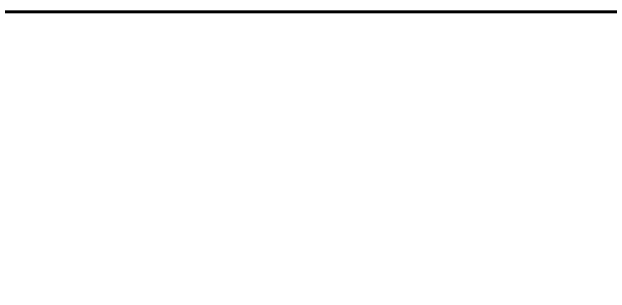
# Model space of a CAD drawing. Header units: inches. Extents: x -4110 to -1807, y 11006 to 12281.
# Drawn here: x -3610.175408 to -3610.172737, y 11121.750642 to 11121.751896 of the extents above; entities that cross this region are included whole.
import ezdxf

# ---------------------------------------------------------------- set-up
doc = ezdxf.new("R2010")
doc.units = ezdxf.units.IN
doc.header["$MEASUREMENT"] = 0
for name, color, linetype, lineweight in [('0-1', 7, 'Continuous', 5), ('A-WALL-5', 250, 'Continuous', 60), ('A-WALL-PATT-2', 7, 'Continuous', 9)]:
    doc.layers.add(name, color=color, linetype=linetype, lineweight=lineweight)

# ---------------------------------------------------------------- blocks, each defined once
blk = doc.blocks.new('CTR - 1st Phase - Unit Layouts_rvt-1-ENLARGED RCP - 1ST FLOOR PLAN - EAST')
at = {"layer": 'A-WALL-PATT-2'}
h = blk.add_hatch(dxfattribs=at)
h.set_pattern_fill('FP_5', color=256, style=0, pattern_type=2)
h.set_pattern_definition([(45, (0, 0), (-4.2426407, 4.2426407), [])])
h.paths.add_polyline_path([(-3610.1737367, 11070.3464797), (-3610.1737367, 11121.1268961), (-3605.4237367, 11121.1268961), (-3605.4237367, 11121.7518961), (-3610.7987367, 11121.7518961), (-3610.7987367, 11070.3464797), (-3610.471569, 11070.3464797)], flags=0)
at = {"layer": 'A-WALL-5'}
for p, q in [((-3610.7987367, 11121.7518961), (-3610.1737367, 11121.7518961)), ((-3610.1737367, 11121.7518961), (-3605.4237367, 11121.7518961))]:
    blk.add_line(p, q, dxfattribs=at)

msp = doc.modelspace()

# ---------------------------------------------------------------- block references
at = {"layer": '0-1'}
msp.add_blockref('CTR - 1st Phase - Unit Layouts_rvt-1-ENLARGED RCP - 1ST FLOOR PLAN - EAST', (0, 0), dxfattribs=at)

doc.saveas('drawing.dxf')
